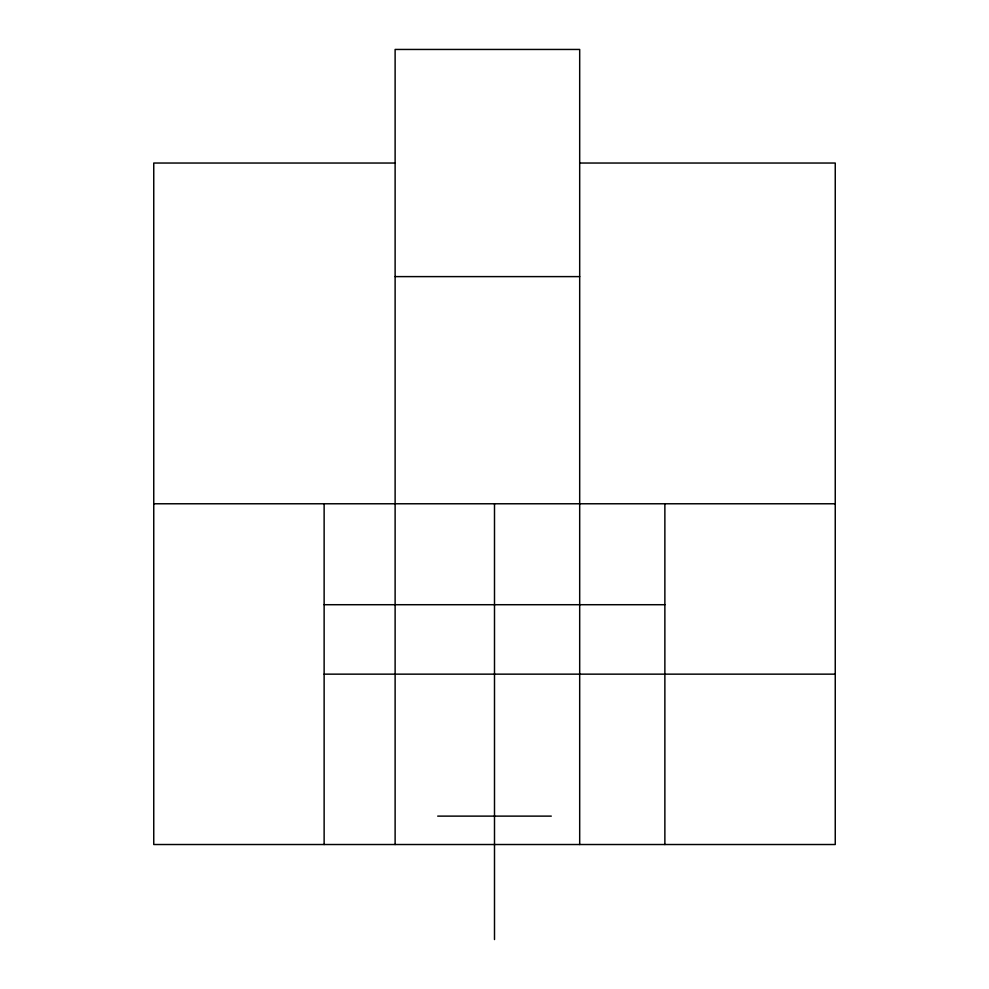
<?xml version="1.0" encoding="UTF-8"?>
<svg xmlns="http://www.w3.org/2000/svg" width="989" height="989" viewBox="0 0 989 989"><rect width="100%" height="100%" fill="white"/><g stroke="black" fill="none" stroke-linecap="round" stroke-linejoin="round"><path stroke-width="1.48" d="M395.118 163.037L153.752 163.037L153.752 844.519L835.248 844.519L835.248 163.037L579.69 163.037M395.118 276.611L579.69 276.611M153.752 503.772L835.248 503.772M324.132 604.712L664.868 604.712M324.132 674.152L835.248 674.152M437.707 816.123L551.293 816.123M664.868 503.772L664.868 844.519M579.69 844.519L579.69 49.45L395.118 49.45L395.118 844.519M494.5 503.772L494.5 939.55M324.132 503.772L324.132 844.519"/></g></svg>
